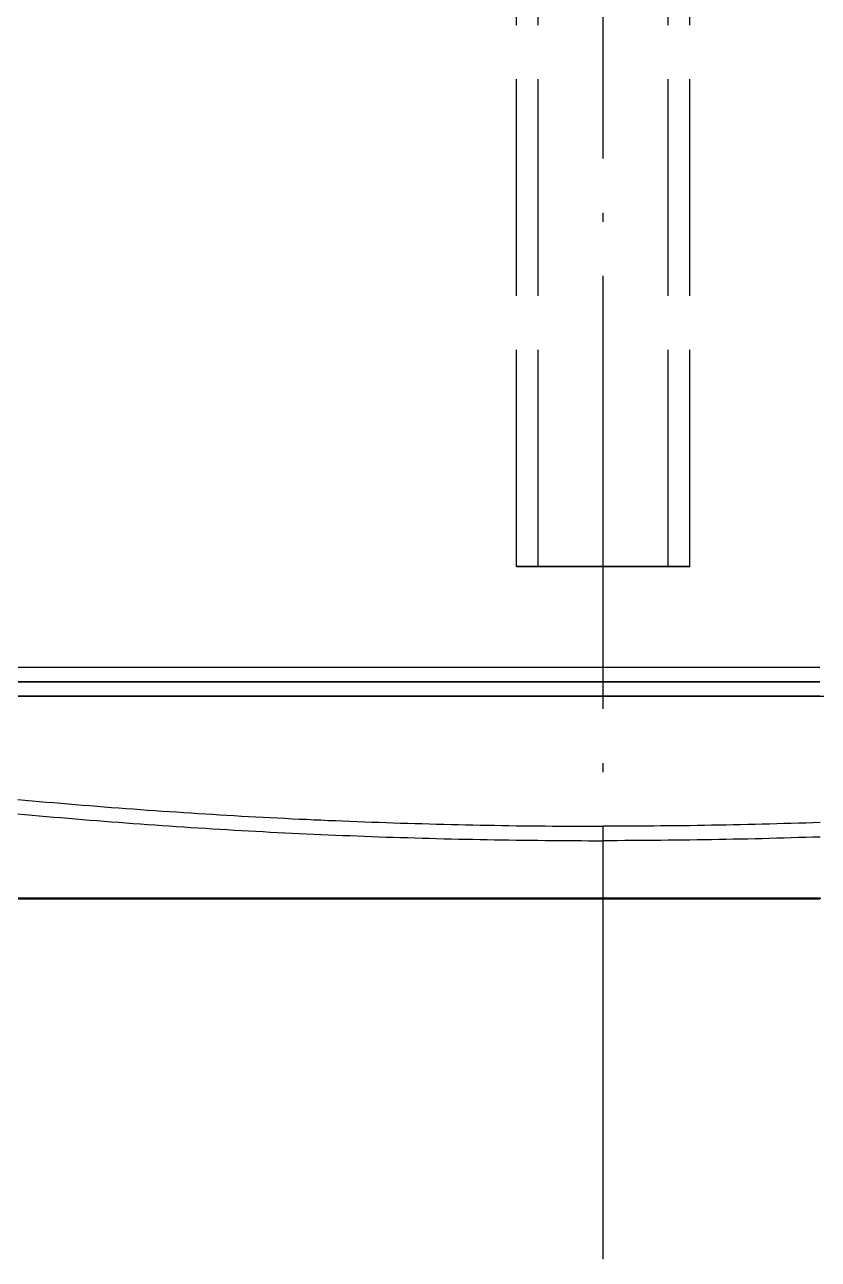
# Model space of a CAD drawing. Header units: millimetres. Extents: x 0 to 420, y 0 to 297.
# Drawn here: x 165.29 to 176.28, y 168 to 185.11 of the extents above; entities that cross this region are included whole.
import ezdxf

# ---------------------------------------------------------------- set-up
doc = ezdxf.new("R2010")
doc.units = ezdxf.units.MM
doc.linetypes.add('ISO02-TRAZOS', pattern=[3.75, 3, -0.75])
doc.linetypes.add('ISO04-TRAZO-PUNTO', pattern=[7.625, 6, -0.75, 0.125, -0.75])
for name, color, linetype, lineweight in [('01-VISIBLE', 7, 'CONTINUOUS', 50), ('02-OCULTA', 4, 'ISO02-TRAZOS', 25), ('03-EJE', 1, 'ISO04-TRAZO-PUNTO', 25)]:
    doc.layers.add(name, color=color, linetype=linetype, lineweight=lineweight)

msp = doc.modelspace()

# ---------------------------------------------------------------- linework, layer by layer
at = {"layer": '01-VISIBLE'}
msp.add_lwpolyline([(165.198, 173), (165.298, 173), (165.398, 173), (165.498, 173), (165.598, 173), (165.698, 173), (165.798, 173), (165.898, 173), (165.998, 173), (166.098, 173), (166.198, 173), (166.298, 173), (166.398, 173), (166.498, 173), (166.598, 173), (166.698, 173), (166.798, 173), (166.898, 173), (166.998, 173), (167.098, 173), (167.198, 173), (167.298, 173), (167.398, 173), (167.498, 173), (167.598, 173), (167.698, 173), (167.798, 173), (167.898, 173), (167.998, 173), (168.098, 173), (168.198, 173), (168.298, 173), (168.398, 173), (168.498, 173), (168.598, 173), (168.698, 173), (168.798, 173), (168.898, 173), (168.998, 173), (169.098, 173), (169.198, 173), (169.298, 173), (169.398, 173), (169.498, 173), (169.598, 173), (169.698, 173), (169.798, 173), (169.898, 173), (169.998, 173), (170.098, 173), (170.198, 173), (170.298, 173), (170.398, 173), (170.498, 173), (170.598, 173), (170.698, 173), (170.798, 173), (170.898, 173), (170.998, 173), (171.098, 173), (171.198, 173), (171.298, 173), (171.398, 173), (171.498, 173), (171.598, 173), (171.698, 173), (171.798, 173), (171.898, 173), (171.998, 173), (172.098, 173), (172.198, 173), (172.298, 173), (172.398, 173), (172.498, 173), (172.598, 173), (172.698, 173), (172.798, 173), (172.898, 173), (172.998, 173), (173.098, 173), (173.198, 173), (173.298, 173), (173.398, 173), (173.498, 173), (173.598, 173), (173.698, 173), (173.798, 173), (173.898, 173), (173.998, 173), (174.098, 173), (174.198, 173), (174.298, 173), (174.398, 173), (174.498, 173), (174.598, 173), (174.698, 173), (174.798, 173), (174.898, 173), (174.998, 173), (175.098, 173), (175.198, 173), (175.298, 173), (175.398, 173), (175.498, 173), (175.598, 173), (175.698, 173), (175.798, 173), (175.898, 173), (175.998, 173), (176.098, 173), (176.198, 173), (176.298, 173)], dxfattribs=at)
at = {"layer": '02-OCULTA'}
for p, q in [((172.098, 177.6), (172.098, 244.395)), ((172.398, 177.6), (172.398, 244.395)), ((174.198, 177.6), (174.198, 244.395)), ((174.498, 177.6), (174.498, 244.395))]:
    msp.add_line(p, q, dxfattribs=at)
for points in [[(173.298, 177.6), (173.198, 177.6), (173.098, 177.6), (172.998, 177.6), (172.898, 177.6), (172.798, 177.6), (172.698, 177.6), (172.598, 177.6), (172.498, 177.6), (172.398, 177.6), (172.298, 177.6), (172.198, 177.6), (172.098, 177.6)], [(172.098, 177.6), (172.198, 177.6), (172.298, 177.6), (172.398, 177.6), (172.498, 177.6), (172.598, 177.6), (172.698, 177.6), (172.798, 177.6), (172.898, 177.6), (172.998, 177.6), (173.098, 177.6), (173.198, 177.6), (173.298, 177.6), (173.398, 177.6), (173.498, 177.6), (173.598, 177.6), (173.698, 177.6), (173.798, 177.6), (173.898, 177.6), (173.998, 177.6), (174.098, 177.6), (174.198, 177.6), (174.298, 177.6), (174.398, 177.6), (174.498, 177.6)], [(173.298, 177.6), (173.198, 177.6), (173.098, 177.6), (172.998, 177.6), (172.898, 177.6), (172.798, 177.6), (172.698, 177.6), (172.598, 177.6), (172.498, 177.6), (172.398, 177.6)], [(172.398, 177.6), (172.498, 177.6), (172.598, 177.6), (172.698, 177.6), (172.798, 177.6), (172.898, 177.6), (172.998, 177.6), (173.098, 177.6), (173.198, 177.6), (173.298, 177.6), (173.398, 177.6), (173.498, 177.6), (173.598, 177.6), (173.698, 177.6), (173.798, 177.6), (173.898, 177.6), (173.998, 177.6), (174.098, 177.6), (174.198, 177.6)], [(174.498, 177.6), (174.389, 177.6), (174.28, 177.6), (174.171, 177.6), (174.062, 177.6), (173.953, 177.6), (173.844, 177.6), (173.735, 177.6), (173.625, 177.6), (173.516, 177.6), (173.407, 177.6), (173.298, 177.6)], [(174.198, 177.6), (174.086, 177.6), (173.973, 177.6), (173.861, 177.6), (173.748, 177.6), (173.636, 177.6), (173.523, 177.6), (173.411, 177.6), (173.298, 177.6)], [(173.298, 176.2), (173.198, 176.2), (173.098, 176.2), (172.998, 176.2), (172.898, 176.2), (172.798, 176.2), (172.698, 176.2), (172.598, 176.2), (172.498, 176.2), (172.398, 176.2), (172.298, 176.2), (172.198, 176.2), (172.098, 176.2), (171.998, 176.2), (171.898, 176.2), (171.798, 176.2), (171.698, 176.2), (171.598, 176.2), (171.498, 176.2), (171.398, 176.2), (171.298, 176.2), (171.198, 176.2), (171.098, 176.2), (170.998, 176.2), (170.898, 176.2), (170.798, 176.2), (170.698, 176.2), (170.598, 176.2), (170.498, 176.2), (170.398, 176.2), (170.298, 176.2), (170.198, 176.2), (170.098, 176.2), (169.998, 176.2), (169.898, 176.2), (169.798, 176.2), (169.698, 176.2), (169.598, 176.2), (169.498, 176.2), (169.398, 176.2), (169.298, 176.2), (169.198, 176.2), (169.098, 176.2), (168.998, 176.2), (168.898, 176.2), (168.798, 176.2), (168.698, 176.2), (168.598, 176.2), (168.498, 176.2), (168.398, 176.2), (168.298, 176.2), (168.198, 176.2), (168.098, 176.2), (167.998, 176.2), (167.898, 176.2), (167.798, 176.2), (167.698, 176.2), (167.598, 176.2), (167.498, 176.2), (167.398, 176.2), (167.298, 176.2), (167.198, 176.2), (167.098, 176.2), (166.998, 176.2), (166.898, 176.2), (166.798, 176.2), (166.698, 176.2), (166.598, 176.2), (166.498, 176.2), (166.398, 176.2), (166.298, 176.2), (166.198, 176.2), (166.098, 176.2), (165.998, 176.2), (165.898, 176.2), (165.798, 176.2), (165.698, 176.2), (165.598, 176.2), (165.498, 176.2), (165.398, 176.2), (165.298, 176.2), (165.198, 176.2)], [(176.298, 176.2), (176.198, 176.2), (176.098, 176.2), (175.998, 176.2), (175.898, 176.2), (175.798, 176.2), (175.698, 176.2), (175.598, 176.2), (175.498, 176.2), (175.398, 176.2), (175.298, 176.2), (175.198, 176.2), (175.098, 176.2), (174.998, 176.2), (174.898, 176.2), (174.798, 176.2), (174.698, 176.2), (174.598, 176.2), (174.498, 176.2), (174.398, 176.2), (174.298, 176.2), (174.198, 176.2), (174.098, 176.2), (173.998, 176.2), (173.898, 176.2), (173.798, 176.2), (173.698, 176.2), (173.598, 176.2), (173.498, 176.2), (173.398, 176.2), (173.298, 176.2), (173.198, 176.2), (173.098, 176.2), (172.998, 176.2), (172.898, 176.2), (172.798, 176.2), (172.698, 176.2), (172.598, 176.2), (172.498, 176.2), (172.398, 176.2), (172.298, 176.2), (172.198, 176.2), (172.098, 176.2), (171.998, 176.2), (171.898, 176.2), (171.798, 176.2), (171.698, 176.2), (171.598, 176.2), (171.498, 176.2), (171.398, 176.2), (171.298, 176.2), (171.198, 176.2), (171.098, 176.2), (170.998, 176.2), (170.898, 176.2), (170.798, 176.2), (170.698, 176.2), (170.598, 176.2), (170.498, 176.2), (170.398, 176.2), (170.298, 176.2), (170.198, 176.2), (170.098, 176.2), (169.998, 176.2), (169.898, 176.2), (169.798, 176.2), (169.698, 176.2), (169.598, 176.2), (169.498, 176.2), (169.398, 176.2), (169.298, 176.2), (169.198, 176.2), (169.098, 176.2), (168.998, 176.2), (168.898, 176.2), (168.798, 176.2), (168.698, 176.2), (168.598, 176.2), (168.498, 176.2), (168.398, 176.2), (168.298, 176.2), (168.198, 176.2), (168.098, 176.2), (167.998, 176.2), (167.898, 176.2), (167.798, 176.2), (167.698, 176.2), (167.598, 176.2), (167.498, 176.2), (167.398, 176.2), (167.298, 176.2), (167.198, 176.2), (167.098, 176.2), (166.998, 176.2), (166.898, 176.2), (166.798, 176.2), (166.698, 176.2), (166.598, 176.2), (166.498, 176.2), (166.398, 176.2), (166.298, 176.2), (166.198, 176.2), (166.098, 176.2), (165.998, 176.2), (165.898, 176.2), (165.798, 176.2), (165.698, 176.2), (165.598, 176.2), (165.498, 176.2), (165.398, 176.2), (165.298, 176.2), (165.198, 176.2)], [(176.298, 176.2), (176.198, 176.2), (176.098, 176.2), (175.998, 176.2), (175.898, 176.2), (175.798, 176.2), (175.698, 176.2), (175.598, 176.2), (175.498, 176.2), (175.398, 176.2), (175.298, 176.2), (175.198, 176.2), (175.098, 176.2), (174.998, 176.2), (174.898, 176.2), (174.798, 176.2), (174.698, 176.2), (174.598, 176.2), (174.498, 176.2), (174.398, 176.2), (174.298, 176.2), (174.198, 176.2), (174.098, 176.2), (173.998, 176.2), (173.898, 176.2), (173.798, 176.2), (173.698, 176.2), (173.598, 176.2), (173.498, 176.2), (173.398, 176.2), (173.298, 176.2)], [(173.298, 176), (173.198, 176), (173.098, 176), (172.998, 176), (172.898, 176), (172.798, 176), (172.698, 176), (172.598, 176), (172.498, 176), (172.398, 176), (172.298, 176), (172.198, 176), (172.098, 176), (171.998, 176), (171.898, 176), (171.798, 176), (171.698, 176), (171.598, 176), (171.498, 176), (171.398, 176), (171.298, 176), (171.198, 176), (171.098, 176), (170.998, 176), (170.898, 176), (170.798, 176), (170.698, 176), (170.598, 176), (170.498, 176), (170.398, 176), (170.298, 176), (170.198, 176), (170.098, 176), (169.998, 176), (169.898, 176), (169.798, 176), (169.698, 176), (169.598, 176), (169.498, 176), (169.398, 176), (169.298, 176), (169.198, 176), (169.098, 176), (168.998, 176), (168.898, 176), (168.798, 176), (168.698, 176), (168.598, 176), (168.498, 176), (168.398, 176), (168.298, 176), (168.198, 176), (168.098, 176), (167.998, 176), (167.898, 176), (167.798, 176), (167.698, 176), (167.598, 176), (167.498, 176), (167.398, 176), (167.298, 176), (167.198, 176), (167.098, 176), (166.998, 176), (166.898, 176), (166.798, 176), (166.698, 176), (166.598, 176), (166.498, 176), (166.398, 176), (166.298, 176), (166.198, 176), (166.098, 176), (165.998, 176), (165.898, 176), (165.798, 176), (165.698, 176), (165.598, 176), (165.498, 176), (165.398, 176), (165.298, 176), (165.198, 176)], [(165.198, 176), (165.298, 176), (165.398, 176), (165.498, 176), (165.598, 176), (165.698, 176), (165.798, 176), (165.898, 176), (165.998, 176), (166.098, 176), (166.198, 176), (166.298, 176), (166.398, 176), (166.498, 176), (166.598, 176), (166.698, 176), (166.798, 176), (166.898, 176), (166.998, 176), (167.098, 176), (167.198, 176), (167.298, 176), (167.398, 176), (167.498, 176), (167.598, 176), (167.698, 176), (167.798, 176), (167.898, 176), (167.998, 176), (168.098, 176), (168.198, 176), (168.298, 176), (168.398, 176), (168.498, 176), (168.598, 176), (168.698, 176), (168.798, 176), (168.898, 176), (168.998, 176), (169.098, 176), (169.198, 176), (169.298, 176), (169.398, 176), (169.498, 176), (169.598, 176), (169.698, 176), (169.798, 176), (169.898, 176), (169.998, 176), (170.098, 176), (170.198, 176), (170.298, 176), (170.398, 176), (170.498, 176), (170.598, 176), (170.698, 176), (170.798, 176), (170.898, 176), (170.998, 176), (171.098, 176), (171.198, 176), (171.298, 176), (171.398, 176), (171.498, 176), (171.598, 176), (171.698, 176), (171.798, 176), (171.898, 176), (171.998, 176), (172.098, 176), (172.198, 176), (172.298, 176), (172.398, 176), (172.498, 176), (172.598, 176), (172.698, 176), (172.798, 176), (172.898, 176), (172.998, 176), (173.098, 176), (173.198, 176), (173.298, 176), (173.398, 176), (173.498, 176), (173.598, 176), (173.698, 176), (173.798, 176), (173.898, 176), (173.998, 176), (174.098, 176), (174.198, 176), (174.298, 176), (174.398, 176), (174.498, 176), (174.598, 176), (174.698, 176), (174.798, 176), (174.898, 176), (174.998, 176), (175.098, 176), (175.198, 176), (175.298, 176), (175.398, 176), (175.498, 176), (175.598, 176), (175.698, 176), (175.798, 176), (175.898, 176), (175.998, 176), (176.098, 176), (176.198, 176), (176.298, 176)], [(176.298, 176), (176.198, 176), (176.098, 176), (175.998, 176), (175.898, 176), (175.798, 176), (175.698, 176), (175.598, 176), (175.498, 176), (175.398, 176), (175.298, 176), (175.198, 176), (175.098, 176), (174.998, 176), (174.898, 176), (174.798, 176), (174.698, 176), (174.598, 176), (174.498, 176), (174.398, 176), (174.298, 176), (174.198, 176), (174.098, 176), (173.998, 176), (173.898, 176), (173.798, 176), (173.698, 176), (173.598, 176), (173.498, 176), (173.398, 176), (173.298, 176)], [(173.298, 175.8), (173.198, 175.8), (173.098, 175.8), (172.998, 175.8), (172.898, 175.8), (172.798, 175.8), (172.698, 175.8), (172.598, 175.8), (172.498, 175.8), (172.398, 175.8), (172.298, 175.8), (172.198, 175.8), (172.098, 175.8), (171.998, 175.8), (171.898, 175.8), (171.798, 175.8), (171.698, 175.8), (171.598, 175.8), (171.498, 175.8), (171.398, 175.8), (171.298, 175.8), (171.198, 175.8), (171.098, 175.8), (170.998, 175.8), (170.898, 175.8), (170.798, 175.8), (170.698, 175.8), (170.598, 175.8), (170.498, 175.8), (170.398, 175.8), (170.298, 175.8), (170.198, 175.8), (170.098, 175.8), (169.998, 175.8), (169.898, 175.8), (169.798, 175.8), (169.698, 175.8), (169.598, 175.8), (169.498, 175.8), (169.398, 175.8), (169.298, 175.8), (169.198, 175.8), (169.098, 175.8), (168.998, 175.8), (168.898, 175.8), (168.798, 175.8), (168.698, 175.8), (168.598, 175.8), (168.498, 175.8), (168.398, 175.8), (168.298, 175.8), (168.198, 175.8), (168.098, 175.8), (167.998, 175.8), (167.898, 175.8), (167.798, 175.8), (167.698, 175.8), (167.598, 175.8), (167.498, 175.8), (167.398, 175.8), (167.298, 175.8), (167.198, 175.8), (167.098, 175.8), (166.998, 175.8), (166.898, 175.8), (166.798, 175.8), (166.698, 175.8), (166.598, 175.8), (166.498, 175.8), (166.398, 175.8), (166.298, 175.8), (166.198, 175.8), (166.098, 175.8), (165.998, 175.8), (165.898, 175.8), (165.798, 175.8), (165.698, 175.8), (165.598, 175.8), (165.498, 175.8), (165.398, 175.8), (165.298, 175.8), (165.198, 175.8)], [(165.198, 175.8), (165.298, 175.8), (165.398, 175.8), (165.498, 175.8), (165.598, 175.8), (165.698, 175.8), (165.798, 175.8), (165.898, 175.8), (165.998, 175.8), (166.098, 175.8), (166.198, 175.8), (166.298, 175.8), (166.398, 175.8), (166.498, 175.8), (166.598, 175.8), (166.698, 175.8), (166.798, 175.8), (166.898, 175.8), (166.998, 175.8), (167.098, 175.8), (167.198, 175.8), (167.298, 175.8), (167.398, 175.8), (167.498, 175.8), (167.598, 175.8), (167.698, 175.8), (167.798, 175.8), (167.898, 175.8), (167.998, 175.8), (168.098, 175.8), (168.198, 175.8), (168.298, 175.8), (168.398, 175.8), (168.498, 175.8), (168.598, 175.8), (168.698, 175.8), (168.798, 175.8), (168.898, 175.8), (168.998, 175.8), (169.098, 175.8), (169.198, 175.8), (169.298, 175.8), (169.398, 175.8), (169.498, 175.8), (169.598, 175.8), (169.698, 175.8), (169.798, 175.8), (169.898, 175.8), (169.998, 175.8), (170.098, 175.8), (170.198, 175.8), (170.298, 175.8), (170.398, 175.8), (170.498, 175.8), (170.598, 175.8), (170.698, 175.8), (170.798, 175.8), (170.898, 175.8), (170.998, 175.8), (171.098, 175.8), (171.198, 175.8), (171.298, 175.8), (171.398, 175.8), (171.498, 175.8), (171.598, 175.8), (171.698, 175.8), (171.798, 175.8), (171.898, 175.8), (171.998, 175.8), (172.098, 175.8), (172.198, 175.8), (172.298, 175.8), (172.398, 175.8), (172.498, 175.8), (172.598, 175.8), (172.698, 175.8), (172.798, 175.8), (172.898, 175.8), (172.998, 175.8), (173.098, 175.8), (173.198, 175.8), (173.298, 175.8), (173.398, 175.8), (173.498, 175.8), (173.598, 175.8), (173.698, 175.8), (173.798, 175.8), (173.898, 175.8), (173.998, 175.8), (174.098, 175.8), (174.198, 175.8), (174.298, 175.8), (174.398, 175.8), (174.498, 175.8), (174.598, 175.8), (174.698, 175.8), (174.798, 175.8), (174.898, 175.8), (174.998, 175.8), (175.098, 175.8), (175.198, 175.8), (175.298, 175.8), (175.398, 175.8), (175.498, 175.8), (175.598, 175.8), (175.698, 175.8), (175.798, 175.8), (175.898, 175.8), (175.998, 175.8), (176.098, 175.8), (176.198, 175.8), (176.298, 175.8)], [(173.298, 175.8), (173.198, 175.8), (173.098, 175.8), (172.998, 175.8), (172.898, 175.8), (172.798, 175.8), (172.698, 175.8), (172.598, 175.8), (172.498, 175.8), (172.398, 175.8), (172.298, 175.8), (172.198, 175.8), (172.098, 175.8), (171.998, 175.8), (171.898, 175.8), (171.798, 175.8), (171.698, 175.8), (171.598, 175.8), (171.498, 175.8), (171.398, 175.8), (171.298, 175.8), (171.198, 175.8), (171.098, 175.8), (170.998, 175.8), (170.898, 175.8), (170.798, 175.8), (170.698, 175.8), (170.598, 175.8), (170.498, 175.8), (170.398, 175.8), (170.298, 175.8), (170.198, 175.8), (170.098, 175.8), (169.998, 175.8), (169.898, 175.8), (169.798, 175.8), (169.698, 175.8), (169.598, 175.8), (169.498, 175.8), (169.398, 175.8), (169.298, 175.8), (169.198, 175.8), (169.098, 175.8), (168.998, 175.8), (168.898, 175.8), (168.798, 175.8), (168.698, 175.8), (168.598, 175.8), (168.498, 175.8), (168.398, 175.8), (168.298, 175.8), (168.198, 175.8), (168.098, 175.8), (167.998, 175.8), (167.898, 175.8), (167.798, 175.8), (167.698, 175.8), (167.598, 175.8), (167.498, 175.8), (167.398, 175.8), (167.298, 175.8), (167.198, 175.8), (167.098, 175.8), (166.998, 175.8), (166.898, 175.8), (166.798, 175.8), (166.698, 175.8), (166.598, 175.8), (166.498, 175.8), (166.398, 175.8), (166.298, 175.8), (166.198, 175.8), (166.098, 175.8), (165.998, 175.8), (165.898, 175.8), (165.798, 175.8), (165.698, 175.8), (165.598, 175.8), (165.498, 175.8), (165.398, 175.8), (165.298, 175.8), (165.198, 175.8)], [(165.227, 175.8), (165.327, 175.8), (165.427, 175.8), (165.527, 175.8), (165.628, 175.8), (165.728, 175.8), (165.828, 175.8), (165.929, 175.8), (166.029, 175.8), (166.129, 175.8), (166.229, 175.8), (166.33, 175.8), (166.43, 175.8), (166.53, 175.8), (166.63, 175.8), (166.731, 175.8), (166.831, 175.8), (166.931, 175.8), (167.031, 175.8), (167.132, 175.8), (167.232, 175.8), (167.332, 175.8), (167.433, 175.8), (167.533, 175.8), (167.633, 175.8), (167.733, 175.8), (167.834, 175.8), (167.934, 175.8), (168.034, 175.8), (168.134, 175.8), (168.235, 175.8), (168.335, 175.8), (168.435, 175.8), (168.535, 175.8), (168.636, 175.8), (168.736, 175.8), (168.836, 175.8), (168.937, 175.8), (169.037, 175.8), (169.137, 175.8), (169.237, 175.8), (169.338, 175.8), (169.438, 175.8), (169.538, 175.8), (169.638, 175.8), (169.739, 175.8), (169.839, 175.8), (169.939, 175.8), (170.039, 175.8), (170.14, 175.8), (170.24, 175.8), (170.34, 175.8), (170.441, 175.8), (170.541, 175.8), (170.641, 175.8), (170.741, 175.8), (170.842, 175.8), (170.942, 175.8), (171.042, 175.8), (171.142, 175.8), (171.243, 175.8), (171.343, 175.8), (171.443, 175.8), (171.543, 175.8), (171.644, 175.8), (171.744, 175.8), (171.844, 175.8), (171.945, 175.8), (172.045, 175.8), (172.145, 175.8), (172.245, 175.8), (172.346, 175.8), (172.446, 175.8), (172.546, 175.8), (172.646, 175.8), (172.747, 175.8), (172.847, 175.8), (172.947, 175.8), (173.047, 175.8), (173.148, 175.8), (173.248, 175.8), (173.348, 175.8), (173.449, 175.8), (173.549, 175.8), (173.649, 175.8), (173.749, 175.8), (173.85, 175.8), (173.95, 175.8), (174.05, 175.8), (174.15, 175.8), (174.251, 175.8), (174.351, 175.8), (174.451, 175.8), (174.551, 175.8), (174.652, 175.8), (174.752, 175.8), (174.852, 175.8), (174.953, 175.8), (175.053, 175.8), (175.153, 175.8), (175.253, 175.8), (175.354, 175.8), (175.454, 175.8), (175.554, 175.8), (175.654, 175.8), (175.755, 175.8), (175.855, 175.8), (175.955, 175.8), (176.055, 175.8), (176.156, 175.8), (176.256, 175.8), (176.356, 175.8)], [(176.298, 175.8), (176.198, 175.8), (176.098, 175.8), (175.998, 175.8), (175.898, 175.8), (175.798, 175.8), (175.698, 175.8), (175.598, 175.8), (175.498, 175.8), (175.398, 175.8), (175.298, 175.8), (175.198, 175.8), (175.098, 175.8), (174.998, 175.8), (174.898, 175.8), (174.798, 175.8), (174.698, 175.8), (174.598, 175.8), (174.498, 175.8), (174.398, 175.8), (174.298, 175.8), (174.198, 175.8), (174.098, 175.8), (173.998, 175.8), (173.898, 175.8), (173.798, 175.8), (173.698, 175.8), (173.598, 175.8), (173.498, 175.8), (173.398, 175.8), (173.298, 175.8)], [(173.298, 175.8), (173.399, 175.8), (173.499, 175.8), (173.6, 175.8), (173.7, 175.8), (173.801, 175.8), (173.901, 175.8), (174.002, 175.8), (174.102, 175.8), (174.203, 175.8), (174.304, 175.8), (174.404, 175.8), (174.505, 175.8), (174.605, 175.8), (174.706, 175.8), (174.806, 175.8), (174.907, 175.8), (175.007, 175.8), (175.108, 175.8), (175.208, 175.8), (175.309, 175.8), (175.409, 175.8), (175.51, 175.8), (175.61, 175.8), (175.711, 175.8), (175.812, 175.8), (175.912, 175.8), (176.013, 175.8), (176.113, 175.8), (176.214, 175.8), (176.314, 175.8)], [(165.192, 174.372), (165.292, 174.363), (165.392, 174.354), (165.491, 174.345), (165.591, 174.336), (165.691, 174.328), (165.791, 174.319), (165.891, 174.311), (165.991, 174.302), (166.091, 174.294), (166.19, 174.286), (166.29, 174.278), (166.39, 174.27), (166.49, 174.262), (166.59, 174.255), (166.69, 174.247), (166.79, 174.24), (166.89, 174.233), (166.99, 174.225), (167.09, 174.218), (167.19, 174.211), (167.29, 174.205), (167.39, 174.198), (167.49, 174.191), (167.59, 174.185), (167.69, 174.178), (167.79, 174.172), (167.89, 174.166), (167.99, 174.16), (168.09, 174.154), (168.19, 174.148), (168.29, 174.142), (168.39, 174.137), (168.49, 174.131), (168.59, 174.126), (168.69, 174.12), (168.79, 174.115), (168.89, 174.11), (168.991, 174.105), (169.091, 174.1), (169.191, 174.096), (169.291, 174.091), (169.391, 174.087), (169.491, 174.082), (169.591, 174.078), (169.691, 174.074), (169.792, 174.07), (169.892, 174.066), (169.992, 174.062), (170.092, 174.058), (170.192, 174.055), (170.292, 174.051), (170.392, 174.048), (170.493, 174.045), (170.593, 174.042), (170.693, 174.039), (170.793, 174.036), (170.893, 174.033), (170.993, 174.03), (171.094, 174.028), (171.194, 174.025), (171.294, 174.023), (171.394, 174.021), (171.494, 174.019), (171.595, 174.017), (171.695, 174.015), (171.795, 174.013), (171.895, 174.011), (171.995, 174.01), (172.096, 174.008), (172.196, 174.007), (172.296, 174.006), (172.396, 174.005), (172.496, 174.004), (172.597, 174.003), (172.697, 174.002), (172.797, 174.002), (172.897, 174.001), (172.998, 174.001), (173.098, 174), (173.198, 174), (173.298, 174)], [(165.192, 174.172), (165.292, 174.163), (165.392, 174.154), (165.491, 174.145), (165.591, 174.136), (165.691, 174.128), (165.791, 174.119), (165.891, 174.111), (165.991, 174.102), (166.091, 174.094), (166.19, 174.086), (166.29, 174.078), (166.39, 174.07), (166.49, 174.062), (166.59, 174.055), (166.69, 174.047), (166.79, 174.04), (166.89, 174.033), (166.99, 174.025), (167.09, 174.018), (167.19, 174.011), (167.29, 174.005), (167.39, 173.998), (167.49, 173.991), (167.59, 173.985), (167.69, 173.978), (167.79, 173.972), (167.89, 173.966), (167.99, 173.96), (168.09, 173.954), (168.19, 173.948), (168.29, 173.942), (168.39, 173.937), (168.49, 173.931), (168.59, 173.926), (168.69, 173.92), (168.79, 173.915), (168.89, 173.91), (168.991, 173.905), (169.091, 173.9), (169.191, 173.896), (169.291, 173.891), (169.391, 173.887), (169.491, 173.882), (169.591, 173.878), (169.691, 173.874), (169.792, 173.87), (169.892, 173.866), (169.992, 173.862), (170.092, 173.858), (170.192, 173.855), (170.292, 173.851), (170.392, 173.848), (170.493, 173.845), (170.593, 173.842), (170.693, 173.839), (170.793, 173.836), (170.893, 173.833), (170.993, 173.83), (171.094, 173.828), (171.194, 173.825), (171.294, 173.823), (171.394, 173.821), (171.494, 173.819), (171.595, 173.817), (171.695, 173.815), (171.795, 173.813), (171.895, 173.811), (171.995, 173.81), (172.096, 173.808), (172.196, 173.807), (172.296, 173.806), (172.396, 173.805), (172.496, 173.804), (172.597, 173.803), (172.697, 173.802), (172.797, 173.802), (172.897, 173.801), (172.998, 173.801), (173.098, 173.8), (173.198, 173.8), (173.298, 173.8)], [(176.304, 174.051), (176.204, 174.048), (176.104, 174.045), (176.004, 174.042), (175.903, 174.039), (175.803, 174.036), (175.703, 174.033), (175.603, 174.03), (175.503, 174.028), (175.403, 174.025), (175.302, 174.023), (175.202, 174.021), (175.102, 174.019), (175.002, 174.017), (174.902, 174.015), (174.801, 174.013), (174.701, 174.011), (174.601, 174.01), (174.501, 174.008), (174.401, 174.007), (174.3, 174.006), (174.2, 174.005), (174.1, 174.004), (174, 174.003), (173.899, 174.002), (173.799, 174.002), (173.699, 174.001), (173.599, 174.001), (173.499, 174), (173.398, 174), (173.298, 174)], [(176.304, 173.851), (176.204, 173.848), (176.104, 173.845), (176.004, 173.842), (175.903, 173.839), (175.803, 173.836), (175.703, 173.833), (175.603, 173.83), (175.503, 173.828), (175.403, 173.825), (175.302, 173.823), (175.202, 173.821), (175.102, 173.819), (175.002, 173.817), (174.902, 173.815), (174.801, 173.813), (174.701, 173.811), (174.601, 173.81), (174.501, 173.808), (174.401, 173.807), (174.3, 173.806), (174.2, 173.805), (174.1, 173.804), (174, 173.803), (173.899, 173.802), (173.799, 173.802), (173.699, 173.801), (173.599, 173.801), (173.499, 173.8), (173.398, 173.8), (173.298, 173.8)], [(173.298, 173), (173.198, 173), (173.098, 173), (172.998, 173), (172.898, 173), (172.798, 173), (172.698, 173), (172.598, 173), (172.498, 173), (172.398, 173), (172.298, 173), (172.198, 173), (172.098, 173), (171.998, 173), (171.898, 173), (171.798, 173), (171.698, 173), (171.598, 173), (171.498, 173), (171.398, 173), (171.298, 173), (171.198, 173), (171.098, 173), (170.998, 173), (170.898, 173), (170.798, 173), (170.698, 173), (170.598, 173), (170.498, 173), (170.398, 173), (170.298, 173), (170.198, 173), (170.098, 173), (169.998, 173), (169.898, 173), (169.798, 173), (169.698, 173), (169.598, 173), (169.498, 173), (169.398, 173), (169.298, 173), (169.198, 173), (169.098, 173), (168.998, 173), (168.898, 173), (168.798, 173), (168.698, 173), (168.598, 173), (168.498, 173), (168.398, 173), (168.298, 173), (168.198, 173), (168.098, 173), (167.998, 173), (167.898, 173), (167.798, 173), (167.698, 173), (167.598, 173), (167.498, 173), (167.398, 173), (167.298, 173), (167.198, 173), (167.098, 173), (166.998, 173), (166.898, 173), (166.798, 173), (166.698, 173), (166.598, 173), (166.498, 173), (166.398, 173), (166.298, 173), (166.198, 173), (166.098, 173), (165.998, 173), (165.898, 173), (165.798, 173), (165.698, 173), (165.598, 173), (165.498, 173), (165.398, 173), (165.298, 173), (165.198, 173)], [(173.298, 173), (173.198, 173), (173.098, 173), (172.998, 173), (172.898, 173), (172.798, 173), (172.698, 173), (172.598, 173), (172.498, 173), (172.398, 173), (172.298, 173), (172.198, 173), (172.098, 173), (171.998, 173), (171.898, 173), (171.798, 173), (171.698, 173), (171.598, 173), (171.498, 173), (171.398, 173), (171.298, 173), (171.198, 173), (171.098, 173), (170.998, 173), (170.898, 173), (170.798, 173), (170.698, 173), (170.598, 173), (170.498, 173), (170.398, 173), (170.298, 173), (170.198, 173), (170.098, 173), (169.998, 173), (169.898, 173), (169.798, 173), (169.698, 173), (169.598, 173), (169.498, 173), (169.398, 173), (169.298, 173), (169.198, 173), (169.098, 173), (168.998, 173), (168.898, 173), (168.798, 173), (168.698, 173), (168.598, 173), (168.498, 173), (168.398, 173), (168.298, 173), (168.198, 173), (168.098, 173), (167.998, 173), (167.898, 173), (167.798, 173), (167.698, 173), (167.598, 173), (167.498, 173), (167.398, 173), (167.298, 173), (167.198, 173), (167.098, 173), (166.998, 173), (166.898, 173), (166.798, 173), (166.698, 173), (166.598, 173), (166.498, 173), (166.398, 173), (166.298, 173), (166.198, 173), (166.098, 173), (165.998, 173), (165.898, 173), (165.798, 173), (165.698, 173), (165.598, 173), (165.498, 173), (165.398, 173), (165.298, 173), (165.198, 173)], [(165.198, 173), (165.298, 173), (165.398, 173), (165.498, 173), (165.598, 173), (165.698, 173), (165.798, 173), (165.898, 173), (165.998, 173), (166.098, 173), (166.198, 173), (166.298, 173), (166.398, 173), (166.498, 173), (166.598, 173), (166.698, 173), (166.798, 173), (166.898, 173), (166.998, 173), (167.098, 173), (167.198, 173), (167.298, 173), (167.398, 173), (167.498, 173), (167.598, 173), (167.698, 173), (167.798, 173), (167.898, 173), (167.998, 173), (168.098, 173), (168.198, 173), (168.298, 173), (168.398, 173), (168.498, 173), (168.598, 173), (168.698, 173), (168.798, 173), (168.898, 173), (168.998, 173), (169.098, 173), (169.198, 173), (169.298, 173), (169.398, 173), (169.498, 173), (169.598, 173), (169.698, 173), (169.798, 173), (169.898, 173), (169.998, 173), (170.098, 173), (170.198, 173), (170.298, 173), (170.398, 173), (170.498, 173), (170.598, 173), (170.698, 173), (170.798, 173), (170.898, 173), (170.998, 173), (171.098, 173), (171.198, 173), (171.298, 173), (171.398, 173), (171.498, 173), (171.598, 173), (171.698, 173), (171.798, 173), (171.898, 173), (171.998, 173), (172.098, 173), (172.198, 173), (172.298, 173), (172.398, 173), (172.498, 173), (172.598, 173), (172.698, 173), (172.798, 173), (172.898, 173), (172.998, 173), (173.098, 173), (173.198, 173), (173.298, 173), (173.398, 173), (173.498, 173), (173.598, 173), (173.698, 173), (173.798, 173), (173.898, 173), (173.998, 173), (174.098, 173), (174.198, 173), (174.298, 173), (174.398, 173), (174.498, 173), (174.598, 173), (174.698, 173), (174.798, 173), (174.898, 173), (174.998, 173), (175.098, 173), (175.198, 173), (175.298, 173), (175.398, 173), (175.498, 173), (175.598, 173), (175.698, 173), (175.798, 173), (175.898, 173), (175.998, 173), (176.098, 173), (176.198, 173), (176.298, 173)], [(176.314, 173), (176.214, 173), (176.113, 173), (176.012, 173), (175.912, 173), (175.811, 173), (175.711, 173), (175.61, 173), (175.51, 173), (175.409, 173), (175.309, 173), (175.208, 173), (175.108, 173), (175.007, 173), (174.907, 173), (174.806, 173), (174.706, 173), (174.605, 173), (174.505, 173), (174.404, 173), (174.303, 173), (174.203, 173), (174.102, 173), (174.002, 173), (173.901, 173), (173.801, 173), (173.7, 173), (173.6, 173), (173.499, 173), (173.399, 173), (173.298, 173)], [(176.298, 173), (176.198, 173), (176.098, 173), (175.998, 173), (175.898, 173), (175.798, 173), (175.698, 173), (175.598, 173), (175.498, 173), (175.398, 173), (175.298, 173), (175.198, 173), (175.098, 173), (174.998, 173), (174.898, 173), (174.798, 173), (174.698, 173), (174.598, 173), (174.498, 173), (174.398, 173), (174.298, 173), (174.198, 173), (174.098, 173), (173.998, 173), (173.898, 173), (173.798, 173), (173.698, 173), (173.598, 173), (173.498, 173), (173.398, 173), (173.298, 173)]]:
    msp.add_lwpolyline(points, dxfattribs=at)
at = {"layer": '03-EJE'}
msp.add_line((173.298, 168), (173.298, 251.795), dxfattribs=at)

doc.saveas('drawing.dxf')
